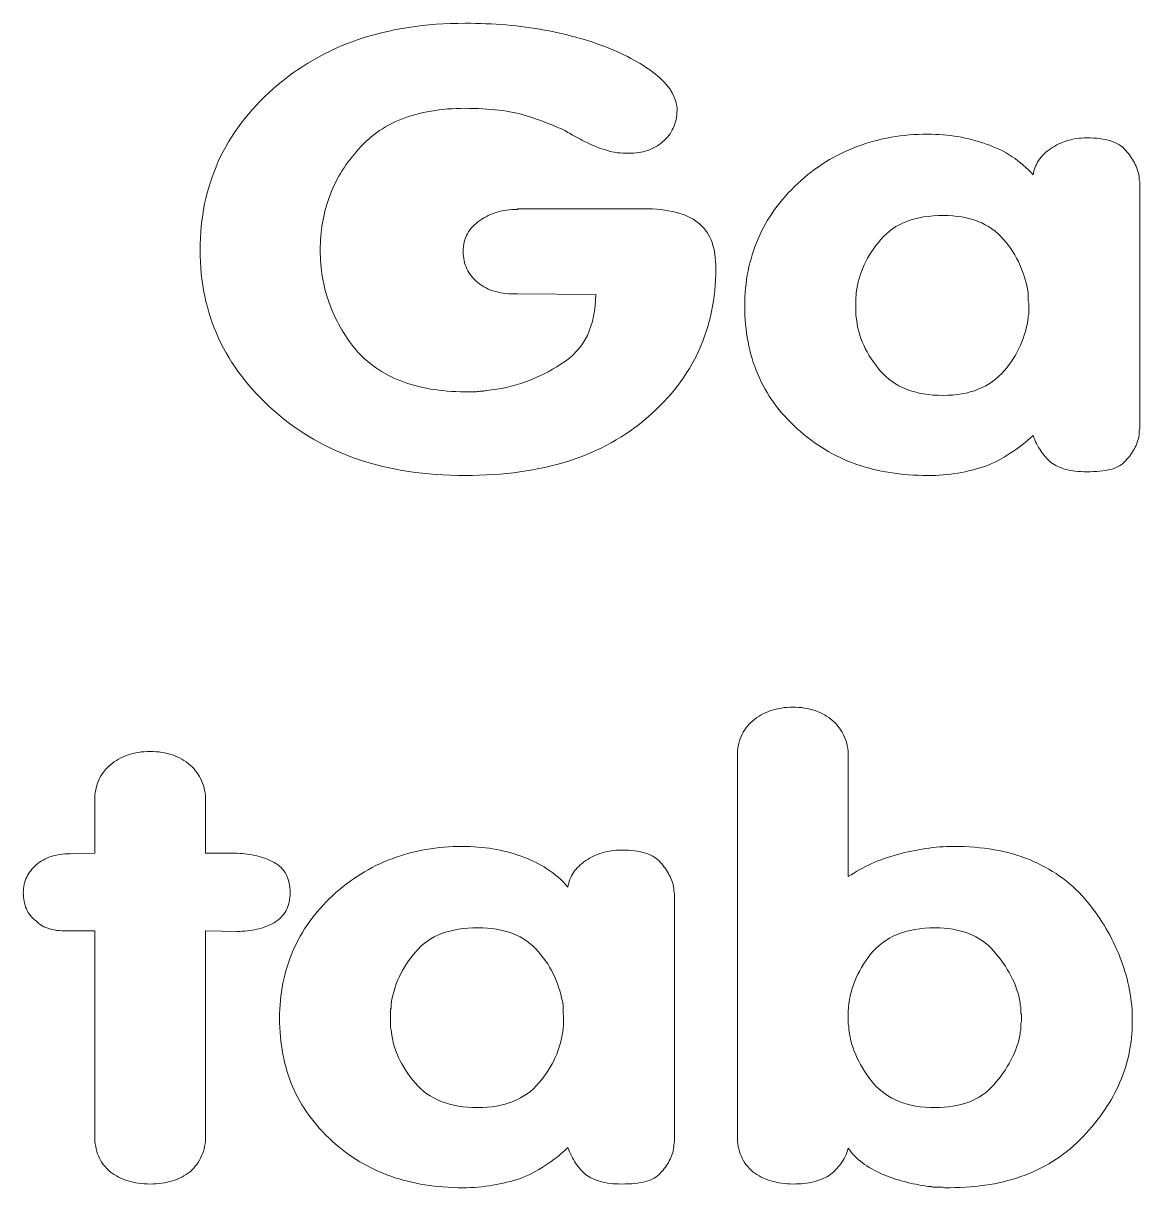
# Model space of a CAD drawing. Header units: millimetres. Extents: x -847 to 848, y -600 to 600.
# Drawn here: x -592.9 to -490.4, y -599.5 to -492.6 of the extents above; entities that cross this region are included whole.
import ezdxf

# ---------------------------------------------------------------- set-up
doc = ezdxf.new("R2010")
doc.units = ezdxf.units.MM
doc.header["$MEASUREMENT"] = 0

msp = doc.modelspace()

# ---------------------------------------------------------------- linework, layer by layer
at = {"color": 250, "lineweight": 5}
for points, knots in [([(-547.5612, -509.587), (-547.5612, -509.587), (-535.5635, -509.587), (-535.5635, -509.587), (-535.5635, -509.587), (-534.4694, -509.6247), (-533.5262, -509.7568), (-532.7339, -509.9831), (-532.7339, -509.9831), (-531.9416, -510.2095), (-531.3002, -510.5491), (-530.8097, -511.0018), (-530.8097, -511.0018), (-530.2815, -511.4546), (-529.9042, -512.0205), (-529.6778, -512.6996), (-529.6778, -512.6996), (-529.4515, -513.3787), (-529.3383, -514.171), (-529.3383, -515.0765), (-529.3383, -515.0765), (-529.3383, -517.8307), (-529.8571, -520.3396), (-530.8946, -522.6034), (-530.8946, -522.6034), (-531.9321, -524.8671), (-533.4884, -526.9044), (-535.5635, -528.7154), (-535.5635, -528.7154), (-537.6386, -530.5264), (-540.0721, -531.8752), (-542.864, -532.7618), (-542.864, -532.7618), (-545.6559, -533.6484), (-548.8251, -534.0917), (-552.3716, -534.0917), (-552.3716, -534.0917), (-555.9935, -534.0917), (-559.2571, -533.6013), (-562.1622, -532.6203), (-562.1622, -532.6203), (-565.0673, -531.6394), (-567.6517, -530.1491), (-569.9154, -528.1495), (-569.9154, -528.1495), (-572.1791, -526.1499), (-573.8769, -523.9239), (-575.0088, -521.4715), (-575.0088, -521.4715), (-576.1406, -519.0191), (-576.7065, -516.3216), (-576.7065, -513.3787), (-576.7065, -513.3787), (-576.7065, -510.4359), (-576.1501, -507.7289), (-575.0371, -505.2576), (-575.0371, -505.2576), (-573.9241, -502.7864), (-572.2357, -500.551), (-569.972, -498.5514), (-569.972, -498.5514), (-567.7083, -496.5518), (-565.1144, -495.0521), (-562.1905, -494.0522), (-562.1905, -494.0522), (-559.2665, -493.0524), (-555.9935, -492.5525), (-552.3716, -492.5525), (-552.3716, -492.5525), (-549.7683, -492.5525), (-547.3348, -492.76), (-545.0711, -493.1751), (-545.0711, -493.1751), (-542.8074, -493.5901), (-540.7135, -494.1937), (-538.7893, -494.986), (-538.7893, -494.986), (-536.9029, -495.8161), (-535.4692, -496.6744), (-534.4882, -497.561), (-534.4882, -497.561), (-533.5073, -498.4476), (-532.9791, -499.3814), (-532.9036, -500.3624), (-532.9036, -500.3624), (-532.9036, -500.4001), (-532.9036, -500.4284), (-532.9036, -500.4472), (-532.9036, -500.4472), (-532.9036, -500.4661), (-532.9036, -500.4755), (-532.9036, -500.4755), (-532.9036, -500.4755), (-532.9036, -500.4755), (-532.9036, -500.4755), (-532.9036, -500.4755), (-532.9036, -500.4755), (-532.9036, -500.4755), (-532.9036, -500.4755), (-532.9036, -500.4755), (-532.9036, -500.4755), (-532.9036, -500.5133), (-532.9036, -500.5321), (-532.9036, -500.5321), (-532.9036, -500.5321), (-532.9036, -500.5321), (-532.9036, -500.5321), (-532.9036, -500.5321), (-532.9036, -500.5321), (-532.9036, -501.1358), (-533.0168, -501.6829), (-533.2432, -502.1733), (-533.2432, -502.1733), (-533.4696, -502.6638), (-533.7903, -503.0788), (-534.2053, -503.4184), (-534.2053, -503.4184), (-534.6203, -503.7957), (-535.0919, -504.0692), (-535.6201, -504.239), (-535.6201, -504.239), (-536.1483, -504.4087), (-536.7142, -504.4936), (-537.3179, -504.4936), (-537.3179, -504.4936), (-537.6952, -504.4936), (-538.0536, -504.4748), (-538.3932, -504.437), (-538.3932, -504.437), (-538.7327, -504.3993), (-539.0534, -504.3239), (-539.3552, -504.2107), (-539.3552, -504.2107), (-539.6571, -504.1352), (-539.9495, -504.0409), (-540.2324, -503.9277), (-540.2324, -503.9277), (-540.5154, -503.8145), (-540.8078, -503.6825), (-541.1096, -503.5316), (-541.1096, -503.5316), (-541.2983, -503.4561), (-541.4775, -503.3712), (-541.6472, -503.2769), (-541.6472, -503.2769), (-541.817, -503.1826), (-541.9774, -503.0977), (-542.1283, -503.0222), (-542.1283, -503.0222), (-542.2792, -502.9468), (-542.449, -502.8524), (-542.6376, -502.7393), (-542.6376, -502.7393), (-542.8263, -502.6261), (-543.0149, -502.5129), (-543.2036, -502.3997), (-543.2036, -502.3997), (-543.694, -502.1733), (-544.2317, -501.947), (-544.8164, -501.7206), (-544.8164, -501.7206), (-545.4012, -501.4942), (-546.0521, -501.2678), (-546.7689, -501.0415), (-546.7689, -501.0415), (-547.4857, -500.8151), (-548.3158, -500.6453), (-549.259, -500.5321), (-549.259, -500.5321), (-550.2022, -500.4189), (-551.2397, -500.3624), (-552.3716, -500.3624), (-552.3716, -500.3624), (-554.5976, -500.3624), (-556.5406, -500.6925), (-558.2007, -501.3527), (-558.2007, -501.3527), (-559.8607, -502.013), (-561.2378, -503.0034), (-562.332, -504.3239), (-562.332, -504.3239), (-563.4638, -505.6066), (-564.3033, -507.012), (-564.8503, -508.54), (-564.8503, -508.54), (-565.3974, -510.068), (-565.6709, -511.6809), (-565.6709, -513.3787), (-565.6709, -513.3787), (-565.6709, -515.1142), (-565.3974, -516.7366), (-564.8503, -518.2457), (-564.8503, -518.2457), (-564.3033, -519.7549), (-563.5015, -521.1697), (-562.4451, -522.4902), (-562.4451, -522.4902), (-561.351, -523.7729), (-559.9645, -524.7445), (-558.2856, -525.4047), (-558.2856, -525.4047), (-556.6066, -526.065), (-554.6353, -526.3951), (-552.3716, -526.3951), (-552.3716, -526.3951), (-552.2207, -526.3951), (-552.0603, -526.3951), (-551.8906, -526.3951), (-551.8906, -526.3951), (-551.7208, -526.3951), (-551.5604, -526.3951), (-551.4095, -526.3951), (-551.4095, -526.3951), (-551.2963, -526.3951), (-551.1832, -526.3857), (-551.07, -526.3668), (-551.07, -526.3668), (-550.9568, -526.3479), (-550.8436, -526.3385), (-550.7304, -526.3385), (-550.7304, -526.3385), (-550.6927, -526.3385), (-550.6361, -526.3291), (-550.5606, -526.3102), (-550.5606, -526.3102), (-550.4852, -526.2913), (-550.4286, -526.2819), (-550.3909, -526.2819), (-550.3909, -526.2819), (-549.1458, -526.1687), (-547.9574, -525.9046), (-546.8255, -525.4896), (-546.8255, -525.4896), (-545.6936, -525.0746), (-544.5995, -524.5275), (-543.5431, -523.8484), (-543.5431, -523.8484), (-542.449, -523.1693), (-541.6472, -522.2921), (-541.1379, -521.2168), (-541.1379, -521.2168), (-540.6286, -520.1416), (-540.3739, -518.8871), (-540.3739, -517.4534), (-540.3739, -517.4534), (-540.3739, -517.4534), (-547.5612, -517.3968), (-547.5612, -517.3968), (-547.5612, -517.3968), (-548.278, -517.4345), (-548.9477, -517.3685), (-549.5703, -517.1987), (-549.5703, -517.1987), (-550.1928, -517.029), (-550.7304, -516.7554), (-551.1832, -516.3781), (-551.1832, -516.3781), (-551.6359, -516.0009), (-551.9755, -515.5764), (-552.2018, -515.1048), (-552.2018, -515.1048), (-552.4282, -514.6332), (-552.5414, -514.0956), (-552.5414, -513.4919), (-552.5414, -513.4919), (-552.5414, -512.8882), (-552.4093, -512.3506), (-552.1452, -511.879), (-552.1452, -511.879), (-551.8811, -511.4074), (-551.5038, -511.0018), (-551.0134, -510.6623), (-551.0134, -510.6623), (-550.5229, -510.3227), (-549.9947, -510.068), (-549.4288, -509.8983), (-549.4288, -509.8983), (-548.8628, -509.7285), (-548.2403, -509.6436), (-547.5612, -509.6436), (-547.5612, -509.6436), (-547.5612, -509.6436), (-547.5612, -509.587), (-547.5612, -509.587)], [0, 0, 0, 0, 0.01408451, 0.01408451, 0.01408451, 0.01408451, 0.02816901, 0.02816901, 0.02816901, 0.02816901, 0.04225352, 0.04225352, 0.04225352, 0.04225352, 0.05633803, 0.05633803, 0.05633803, 0.05633803, 0.07042254, 0.07042254, 0.07042254, 0.07042254, 0.08450704, 0.08450704, 0.08450704, 0.08450704, 0.09859155, 0.09859155, 0.09859155, 0.09859155, 0.11267606, 0.11267606, 0.11267606, 0.11267606, 0.12676056, 0.12676056, 0.12676056, 0.12676056, 0.14084507, 0.14084507, 0.14084507, 0.14084507, 0.15492958, 0.15492958, 0.15492958, 0.15492958, 0.16901408, 0.16901408, 0.16901408, 0.16901408, 0.18309859, 0.18309859, 0.18309859, 0.18309859, 0.1971831, 0.1971831, 0.1971831, 0.1971831, 0.21126761, 0.21126761, 0.21126761, 0.21126761, 0.22535211, 0.22535211, 0.22535211, 0.22535211, 0.23943662, 0.23943662, 0.23943662, 0.23943662, 0.25352113, 0.25352113, 0.25352113, 0.25352113, 0.26760563, 0.26760563, 0.26760563, 0.26760563, 0.28169014, 0.28169014, 0.28169014, 0.28169014, 0.29577465, 0.29577465, 0.29577465, 0.29577465, 0.30985915, 0.30985915, 0.30985915, 0.30985915, 0.32394366, 0.32394366, 0.32394366, 0.32394366, 0.33802817, 0.33802817, 0.33802817, 0.33802817, 0.35211268, 0.35211268, 0.35211268, 0.35211268, 0.36619718, 0.36619718, 0.36619718, 0.36619718, 0.38028169, 0.38028169, 0.38028169, 0.38028169, 0.3943662, 0.3943662, 0.3943662, 0.3943662, 0.4084507, 0.4084507, 0.4084507, 0.4084507, 0.42253521, 0.42253521, 0.42253521, 0.42253521, 0.43661972, 0.43661972, 0.43661972, 0.43661972, 0.45070423, 0.45070423, 0.45070423, 0.45070423, 0.46478873, 0.46478873, 0.46478873, 0.46478873, 0.47887324, 0.47887324, 0.47887324, 0.47887324, 0.49295775, 0.49295775, 0.49295775, 0.49295775, 0.50704225, 0.50704225, 0.50704225, 0.50704225, 0.52112676, 0.52112676, 0.52112676, 0.52112676, 0.53521127, 0.53521127, 0.53521127, 0.53521127, 0.54929577, 0.54929577, 0.54929577, 0.54929577, 0.56338028, 0.56338028, 0.56338028, 0.56338028, 0.57746479, 0.57746479, 0.57746479, 0.57746479, 0.5915493, 0.5915493, 0.5915493, 0.5915493, 0.6056338, 0.6056338, 0.6056338, 0.6056338, 0.61971831, 0.61971831, 0.61971831, 0.61971831, 0.63380282, 0.63380282, 0.63380282, 0.63380282, 0.64788732, 0.64788732, 0.64788732, 0.64788732, 0.66197183, 0.66197183, 0.66197183, 0.66197183, 0.67605634, 0.67605634, 0.67605634, 0.67605634, 0.69014085, 0.69014085, 0.69014085, 0.69014085, 0.70422535, 0.70422535, 0.70422535, 0.70422535, 0.71830986, 0.71830986, 0.71830986, 0.71830986, 0.73239437, 0.73239437, 0.73239437, 0.73239437, 0.74647887, 0.74647887, 0.74647887, 0.74647887, 0.76056338, 0.76056338, 0.76056338, 0.76056338, 0.77464789, 0.77464789, 0.77464789, 0.77464789, 0.78873239, 0.78873239, 0.78873239, 0.78873239, 0.8028169, 0.8028169, 0.8028169, 0.8028169, 0.81690141, 0.81690141, 0.81690141, 0.81690141, 0.83098592, 0.83098592, 0.83098592, 0.83098592, 0.84507042, 0.84507042, 0.84507042, 0.84507042, 0.85915493, 0.85915493, 0.85915493, 0.85915493, 0.87323944, 0.87323944, 0.87323944, 0.87323944, 0.88732394, 0.88732394, 0.88732394, 0.88732394, 0.90140845, 0.90140845, 0.90140845, 0.90140845, 0.91549296, 0.91549296, 0.91549296, 0.91549296, 0.92957746, 0.92957746, 0.92957746, 0.92957746, 0.94366197, 0.94366197, 0.94366197, 0.94366197, 0.95774648, 0.95774648, 0.95774648, 0.95774648, 0.97183099, 0.97183099, 0.97183099, 0.97183099, 0.98591549, 0.98591549, 0.98591549, 0.98591549, 1, 1, 1, 1]), ([(-490.4023, -508.342), (-490.4023, -508.342), (-490.4023, -528.489), (-490.4023, -528.489), (-490.4023, -528.489), (-490.4023, -528.6399), (-490.4023, -528.7909), (-490.4023, -528.9418), (-490.4023, -528.9418), (-490.4023, -529.0927), (-490.4023, -529.2436), (-490.4023, -529.3945), (-490.4023, -529.3945), (-490.4023, -529.47), (-490.4023, -529.5454), (-490.4023, -529.6209), (-490.4023, -529.6209), (-490.4023, -529.6963), (-490.4023, -529.7718), (-490.4023, -529.8473), (-490.4023, -529.8473), (-490.4401, -529.9604), (-490.4589, -530.0548), (-490.4589, -530.1302), (-490.4589, -530.1302), (-490.4589, -530.2057), (-490.4589, -530.2811), (-490.4589, -530.3566), (-490.4589, -530.3566), (-490.5344, -530.8093), (-490.6759, -531.2338), (-490.8834, -531.6299), (-490.8834, -531.6299), (-491.0909, -532.0261), (-491.3644, -532.3939), (-491.704, -532.7335), (-491.704, -532.7335), (-492.0058, -533.1108), (-492.4585, -533.3749), (-493.0622, -533.5258), (-493.0622, -533.5258), (-493.6659, -533.6767), (-494.4016, -533.7522), (-495.2693, -533.7522), (-495.2693, -533.7522), (-496.0239, -533.7522), (-496.6653, -533.6767), (-497.1935, -533.5258), (-497.1935, -533.5258), (-497.7217, -533.3749), (-498.1744, -533.1674), (-498.5517, -532.9033), (-498.5517, -532.9033), (-498.8913, -532.6014), (-499.2025, -532.243), (-499.4855, -531.828), (-499.4855, -531.828), (-499.7685, -531.413), (-500.0043, -530.9414), (-500.1929, -530.4132), (-500.1929, -530.4132), (-500.8343, -531.0168), (-501.5323, -531.5639), (-502.2868, -532.0544), (-502.2868, -532.0544), (-503.0414, -532.5448), (-503.796, -532.941), (-504.5506, -533.2428), (-504.5506, -533.2428), (-505.3806, -533.5069), (-506.2295, -533.7144), (-507.0972, -533.8654), (-507.0972, -533.8654), (-507.965, -534.0163), (-508.8893, -534.0917), (-509.8703, -534.0917), (-509.8703, -534.0917), (-512.2849, -534.0917), (-514.4826, -533.7427), (-516.4634, -533.0448), (-516.4634, -533.0448), (-518.4441, -532.3468), (-520.2457, -531.2621), (-521.868, -529.7907), (-521.868, -529.7907), (-523.4903, -528.3192), (-524.6976, -526.6498), (-525.4899, -524.7822), (-525.4899, -524.7822), (-526.2822, -522.9146), (-526.6784, -520.8301), (-526.6784, -518.5287), (-526.6784, -518.5287), (-526.6784, -516.3027), (-526.2728, -514.2465), (-525.4616, -512.36), (-525.4616, -512.36), (-524.6505, -510.4736), (-523.4337, -508.7758), (-521.8114, -507.2667), (-521.8114, -507.2667), (-520.1891, -505.7575), (-518.3687, -504.6257), (-516.3502, -503.8711), (-516.3502, -503.8711), (-514.3317, -503.1165), (-512.1717, -502.7393), (-509.8703, -502.7393), (-509.8703, -502.7393), (-508.9271, -502.7393), (-508.0027, -502.8147), (-507.0972, -502.9656), (-507.0972, -502.9656), (-506.1917, -503.1165), (-505.324, -503.3429), (-504.494, -503.6447), (-504.494, -503.6447), (-503.6262, -503.9466), (-502.8339, -504.3333), (-502.1171, -504.8049), (-502.1171, -504.8049), (-501.4002, -505.2765), (-500.7588, -505.833), (-500.1929, -506.4744), (-500.1929, -506.4744), (-500.1174, -505.9839), (-499.9477, -505.5406), (-499.6836, -505.1445), (-499.6836, -505.1445), (-499.4195, -504.7483), (-499.0422, -504.3804), (-498.5517, -504.0409), (-498.5517, -504.0409), (-498.099, -503.7391), (-497.5991, -503.5033), (-497.052, -503.3335), (-497.052, -503.3335), (-496.5049, -503.1637), (-495.9107, -503.0788), (-495.2693, -503.0788), (-495.2693, -503.0788), (-494.4016, -503.0788), (-493.6659, -503.1731), (-493.0622, -503.3618), (-493.0622, -503.3618), (-492.4585, -503.5504), (-492.0058, -503.8334), (-491.704, -504.2107), (-491.704, -504.2107), (-491.3644, -504.588), (-491.0909, -504.9747), (-490.8834, -505.3708), (-490.8834, -505.3708), (-490.6759, -505.767), (-490.5344, -506.1726), (-490.4589, -506.5876), (-490.4589, -506.5876), (-490.4589, -506.663), (-490.4589, -506.7479), (-490.4589, -506.8422), (-490.4589, -506.8422), (-490.4589, -506.9366), (-490.4401, -507.0215), (-490.4023, -507.0969), (-490.4023, -507.0969), (-490.4023, -507.1724), (-490.4023, -507.2478), (-490.4023, -507.3233), (-490.4023, -507.3233), (-490.4023, -507.3987), (-490.4023, -507.4742), (-490.4023, -507.5497), (-490.4023, -507.5497), (-490.4023, -507.7006), (-490.4023, -507.8515), (-490.4023, -508.0024), (-490.4023, -508.0024), (-490.4023, -508.1533), (-490.4023, -508.2854), (-490.4023, -508.3985), (-490.4023, -508.3985), (-490.4023, -508.3985), (-490.4023, -508.342), (-490.4023, -508.342)], [0, 0, 0, 0, 0.02173913, 0.02173913, 0.02173913, 0.02173913, 0.04347826, 0.04347826, 0.04347826, 0.04347826, 0.06521739, 0.06521739, 0.06521739, 0.06521739, 0.08695652, 0.08695652, 0.08695652, 0.08695652, 0.10869565, 0.10869565, 0.10869565, 0.10869565, 0.13043478, 0.13043478, 0.13043478, 0.13043478, 0.15217391, 0.15217391, 0.15217391, 0.15217391, 0.17391304, 0.17391304, 0.17391304, 0.17391304, 0.19565217, 0.19565217, 0.19565217, 0.19565217, 0.2173913, 0.2173913, 0.2173913, 0.2173913, 0.23913043, 0.23913043, 0.23913043, 0.23913043, 0.26086957, 0.26086957, 0.26086957, 0.26086957, 0.2826087, 0.2826087, 0.2826087, 0.2826087, 0.30434783, 0.30434783, 0.30434783, 0.30434783, 0.32608696, 0.32608696, 0.32608696, 0.32608696, 0.34782609, 0.34782609, 0.34782609, 0.34782609, 0.36956522, 0.36956522, 0.36956522, 0.36956522, 0.39130435, 0.39130435, 0.39130435, 0.39130435, 0.41304348, 0.41304348, 0.41304348, 0.41304348, 0.43478261, 0.43478261, 0.43478261, 0.43478261, 0.45652174, 0.45652174, 0.45652174, 0.45652174, 0.47826087, 0.47826087, 0.47826087, 0.47826087, 0.5, 0.5, 0.5, 0.5, 0.52173913, 0.52173913, 0.52173913, 0.52173913, 0.54347826, 0.54347826, 0.54347826, 0.54347826, 0.56521739, 0.56521739, 0.56521739, 0.56521739, 0.58695652, 0.58695652, 0.58695652, 0.58695652, 0.60869565, 0.60869565, 0.60869565, 0.60869565, 0.63043478, 0.63043478, 0.63043478, 0.63043478, 0.65217391, 0.65217391, 0.65217391, 0.65217391, 0.67391304, 0.67391304, 0.67391304, 0.67391304, 0.69565217, 0.69565217, 0.69565217, 0.69565217, 0.7173913, 0.7173913, 0.7173913, 0.7173913, 0.73913043, 0.73913043, 0.73913043, 0.73913043, 0.76086957, 0.76086957, 0.76086957, 0.76086957, 0.7826087, 0.7826087, 0.7826087, 0.7826087, 0.80434783, 0.80434783, 0.80434783, 0.80434783, 0.82608696, 0.82608696, 0.82608696, 0.82608696, 0.84782609, 0.84782609, 0.84782609, 0.84782609, 0.86956522, 0.86956522, 0.86956522, 0.86956522, 0.89130435, 0.89130435, 0.89130435, 0.89130435, 0.91304348, 0.91304348, 0.91304348, 0.91304348, 0.93478261, 0.93478261, 0.93478261, 0.93478261, 0.95652174, 0.95652174, 0.95652174, 0.95652174, 0.97826087, 0.97826087, 0.97826087, 0.97826087, 1, 1, 1, 1]), ([(-516.4917, -518.4721), (-516.4917, -518.5853), (-516.4917, -518.689), (-516.4917, -518.7833), (-516.4917, -518.7833), (-516.4917, -518.8777), (-516.4917, -518.9626), (-516.4917, -519.038), (-516.4917, -519.038), (-516.4917, -519.1135), (-516.4917, -519.1984), (-516.4917, -519.2927), (-516.4917, -519.2927), (-516.4917, -519.387), (-516.4728, -519.4719), (-516.4351, -519.5473), (-516.4351, -519.5473), (-516.3596, -520.4528), (-516.1332, -521.3112), (-515.7559, -522.1223), (-515.7559, -522.1223), (-515.3787, -522.9335), (-514.8693, -523.7164), (-514.2279, -524.4709), (-514.2279, -524.4709), (-513.5866, -525.2255), (-512.7848, -525.7914), (-511.8227, -526.1687), (-511.8227, -526.1687), (-510.8607, -526.546), (-509.7382, -526.7346), (-508.4555, -526.7346), (-508.4555, -526.7346), (-507.2481, -526.7346), (-506.1729, -526.546), (-505.2297, -526.1687), (-505.2297, -526.1687), (-504.2865, -525.7914), (-503.4942, -525.2255), (-502.8528, -524.4709), (-502.8528, -524.4709), (-502.2114, -523.7164), (-501.7115, -522.9335), (-501.3531, -522.1223), (-501.3531, -522.1223), (-500.9946, -521.3112), (-500.7588, -520.4528), (-500.6456, -519.5473), (-500.6456, -519.5473), (-500.6456, -519.5096), (-500.6456, -519.4719), (-500.6456, -519.4342), (-500.6456, -519.4342), (-500.6456, -519.3964), (-500.6268, -519.3398), (-500.5891, -519.2644), (-500.5891, -519.2644), (-500.5891, -519.2267), (-500.5891, -519.1889), (-500.5891, -519.1512), (-500.5891, -519.1512), (-500.5891, -519.1135), (-500.5891, -519.0757), (-500.5891, -519.038), (-500.5891, -519.038), (-500.5891, -518.9626), (-500.5891, -518.8777), (-500.5891, -518.7833), (-500.5891, -518.7833), (-500.5891, -518.689), (-500.5891, -518.6041), (-500.5891, -518.5287), (-500.5891, -518.5287), (-500.5891, -518.4909), (-500.5891, -518.4532), (-500.5891, -518.4155), (-500.5891, -518.4155), (-500.5891, -518.3778), (-500.5891, -518.3212), (-500.5891, -518.2457), (-500.5891, -518.2457), (-500.6268, -518.208), (-500.6456, -518.1608), (-500.6456, -518.1042), (-500.6456, -518.1042), (-500.6456, -518.0476), (-500.6456, -518.0005), (-500.6456, -517.9627), (-500.6456, -517.9627), (-500.6456, -517.8496), (-500.6456, -517.7364), (-500.6456, -517.6232), (-500.6456, -517.6232), (-500.6456, -517.51), (-500.6456, -517.3968), (-500.6456, -517.2836), (-500.6456, -517.2836), (-500.7966, -516.4159), (-501.0512, -515.567), (-501.4096, -514.7369), (-501.4096, -514.7369), (-501.7681, -513.9069), (-502.268, -513.1335), (-502.9094, -512.4166), (-502.9094, -512.4166), (-503.5507, -511.6621), (-504.3336, -511.1056), (-505.258, -510.7472), (-505.258, -510.7472), (-506.1823, -510.3887), (-507.2481, -510.2095), (-508.4555, -510.2095), (-508.4555, -510.2095), (-509.7382, -510.2095), (-510.8512, -510.3887), (-511.7944, -510.7472), (-511.7944, -510.7472), (-512.7377, -511.1056), (-513.53, -511.6621), (-514.1713, -512.4166), (-514.1713, -512.4166), (-514.8127, -513.1335), (-515.3221, -513.9069), (-515.6994, -514.7369), (-515.6994, -514.7369), (-516.0766, -515.567), (-516.3219, -516.4159), (-516.4351, -517.2836), (-516.4351, -517.2836), (-516.4351, -517.3214), (-516.4351, -517.3685), (-516.4351, -517.4251), (-516.4351, -517.4251), (-516.4351, -517.4817), (-516.4351, -517.5477), (-516.4351, -517.6232), (-516.4351, -517.6232), (-516.4728, -517.6609), (-516.4917, -517.7081), (-516.4917, -517.7647), (-516.4917, -517.7647), (-516.4917, -517.8213), (-516.4917, -517.8873), (-516.4917, -517.9627), (-516.4917, -517.9627), (-516.4917, -518.0759), (-516.4917, -518.1797), (-516.4917, -518.274), (-516.4917, -518.274), (-516.4917, -518.3683), (-516.4917, -518.4532), (-516.4917, -518.5287), (-516.4917, -518.5287), (-516.4917, -518.5287), (-516.4917, -518.4721), (-516.4917, -518.4721)], [0, 0, 0, 0, 0.02564103, 0.02564103, 0.02564103, 0.02564103, 0.05128205, 0.05128205, 0.05128205, 0.05128205, 0.07692308, 0.07692308, 0.07692308, 0.07692308, 0.1025641, 0.1025641, 0.1025641, 0.1025641, 0.12820513, 0.12820513, 0.12820513, 0.12820513, 0.15384615, 0.15384615, 0.15384615, 0.15384615, 0.17948718, 0.17948718, 0.17948718, 0.17948718, 0.20512821, 0.20512821, 0.20512821, 0.20512821, 0.23076923, 0.23076923, 0.23076923, 0.23076923, 0.25641026, 0.25641026, 0.25641026, 0.25641026, 0.28205128, 0.28205128, 0.28205128, 0.28205128, 0.30769231, 0.30769231, 0.30769231, 0.30769231, 0.33333333, 0.33333333, 0.33333333, 0.33333333, 0.35897436, 0.35897436, 0.35897436, 0.35897436, 0.38461538, 0.38461538, 0.38461538, 0.38461538, 0.41025641, 0.41025641, 0.41025641, 0.41025641, 0.43589744, 0.43589744, 0.43589744, 0.43589744, 0.46153846, 0.46153846, 0.46153846, 0.46153846, 0.48717949, 0.48717949, 0.48717949, 0.48717949, 0.51282051, 0.51282051, 0.51282051, 0.51282051, 0.53846154, 0.53846154, 0.53846154, 0.53846154, 0.56410256, 0.56410256, 0.56410256, 0.56410256, 0.58974359, 0.58974359, 0.58974359, 0.58974359, 0.61538462, 0.61538462, 0.61538462, 0.61538462, 0.64102564, 0.64102564, 0.64102564, 0.64102564, 0.66666667, 0.66666667, 0.66666667, 0.66666667, 0.69230769, 0.69230769, 0.69230769, 0.69230769, 0.71794872, 0.71794872, 0.71794872, 0.71794872, 0.74358974, 0.74358974, 0.74358974, 0.74358974, 0.76923077, 0.76923077, 0.76923077, 0.76923077, 0.79487179, 0.79487179, 0.79487179, 0.79487179, 0.82051282, 0.82051282, 0.82051282, 0.82051282, 0.84615385, 0.84615385, 0.84615385, 0.84615385, 0.87179487, 0.87179487, 0.87179487, 0.87179487, 0.8974359, 0.8974359, 0.8974359, 0.8974359, 0.92307692, 0.92307692, 0.92307692, 0.92307692, 0.94871795, 0.94871795, 0.94871795, 0.94871795, 0.97435897, 0.97435897, 0.97435897, 0.97435897, 1, 1, 1, 1]), ([(-527.3577, -594.7027), (-527.3577, -594.7027), (-527.3577, -559.8415), (-527.3577, -559.8415), (-527.3577, -559.8415), (-527.3577, -559.2001), (-527.2445, -558.6059), (-527.0181, -558.0588), (-527.0181, -558.0588), (-526.7917, -557.5118), (-526.4333, -557.0307), (-525.9428, -556.6157), (-525.9428, -556.6157), (-525.4524, -556.2007), (-524.8959, -555.8894), (-524.2733, -555.6819), (-524.2733, -555.6819), (-523.6508, -555.4744), (-522.9811, -555.3707), (-522.2643, -555.3707), (-522.2643, -555.3707), (-521.5097, -555.3707), (-520.8306, -555.4744), (-520.227, -555.6819), (-520.227, -555.6819), (-519.6233, -555.8894), (-519.0762, -556.2007), (-518.5858, -556.6157), (-518.5858, -556.6157), (-518.133, -557.0307), (-517.784, -557.5118), (-517.5388, -558.0588), (-517.5388, -558.0588), (-517.2936, -558.6059), (-517.1709, -559.219), (-517.1709, -559.8981), (-517.1709, -559.8981), (-517.1709, -559.8981), (-517.1709, -570.9337), (-517.1709, -570.9337), (-517.1709, -570.9337), (-516.4918, -570.481), (-515.775, -570.0848), (-515.0204, -569.7453), (-515.0204, -569.7453), (-514.2658, -569.4057), (-513.4735, -569.1227), (-512.6435, -568.8964), (-512.6435, -568.8964), (-511.7758, -568.67), (-510.9174, -568.4908), (-510.0685, -568.3587), (-510.0685, -568.3587), (-509.2196, -568.2267), (-508.3613, -568.1607), (-507.4936, -568.1607), (-507.4936, -568.1607), (-504.8526, -568.1607), (-502.5322, -568.5662), (-500.5326, -569.3774), (-500.5326, -569.3774), (-498.533, -570.1886), (-496.8352, -571.3865), (-495.4393, -572.9711), (-495.4393, -572.9711), (-494.1188, -574.5557), (-493.0907, -576.2251), (-492.355, -577.9795), (-492.355, -577.9795), (-491.6192, -579.7339), (-491.1948, -581.5732), (-491.0816, -583.4973), (-491.0816, -583.4973), (-491.0816, -583.5351), (-491.0816, -583.5728), (-491.0816, -583.6105), (-491.0816, -583.6105), (-491.0816, -583.6482), (-491.0816, -583.6671), (-491.0816, -583.6671), (-491.0816, -583.6671), (-491.0816, -583.7048), (-491.0816, -583.7426), (-491.0816, -583.7803), (-491.0816, -583.7803), (-491.0816, -583.818), (-491.0816, -583.8558), (-491.0816, -583.8935), (-491.0816, -583.8935), (-491.0816, -583.9312), (-491.0816, -583.9689), (-491.0816, -584.0067), (-491.0816, -584.0067), (-491.0816, -584.0444), (-491.0816, -584.0633), (-491.0816, -584.0633), (-491.0816, -584.0633), (-491.0816, -584.101), (-491.0816, -584.1387), (-491.0816, -584.1764), (-491.0816, -584.1764), (-491.0816, -584.2142), (-491.0816, -584.2519), (-491.0816, -584.2896), (-491.0816, -584.2896), (-491.0816, -586.2138), (-491.4589, -588.0531), (-492.2135, -589.8074), (-492.2135, -589.8074), (-492.968, -591.5618), (-494.0999, -593.2313), (-495.609, -594.8159), (-495.609, -594.8159), (-497.1182, -596.4005), (-498.8914, -597.5795), (-500.9288, -598.353), (-500.9288, -598.353), (-502.9661, -599.1264), (-505.2676, -599.5131), (-507.8331, -599.5131), (-507.8331, -599.5131), (-507.9086, -599.5131), (-507.9935, -599.5131), (-508.0878, -599.5131), (-508.0878, -599.5131), (-508.1821, -599.5131), (-508.267, -599.5131), (-508.3424, -599.5131), (-508.3424, -599.5131), (-508.4556, -599.4754), (-508.5594, -599.4565), (-508.6537, -599.4565), (-508.6537, -599.4565), (-508.748, -599.4565), (-508.8329, -599.4565), (-508.9084, -599.4565), (-508.9084, -599.4565), (-508.9838, -599.4565), (-509.0687, -599.4565), (-509.163, -599.4565), (-509.163, -599.4565), (-509.2574, -599.4565), (-509.3423, -599.4565), (-509.4177, -599.4565), (-509.4177, -599.4565), (-509.4932, -599.4188), (-509.5686, -599.3999), (-509.6441, -599.3999), (-509.6441, -599.3999), (-509.7195, -599.3999), (-509.795, -599.3999), (-509.8705, -599.3999), (-509.8705, -599.3999), (-510.625, -599.2868), (-511.3513, -599.1358), (-512.0493, -598.9472), (-512.0493, -598.9472), (-512.7473, -598.7585), (-513.4169, -598.5322), (-514.0583, -598.2681), (-514.0583, -598.2681), (-514.7374, -597.9662), (-515.3411, -597.6173), (-515.8693, -597.2211), (-515.8693, -597.2211), (-516.3975, -596.825), (-516.8314, -596.3816), (-517.1709, -595.8912), (-517.1709, -595.8912), (-517.3219, -596.4194), (-517.5482, -596.891), (-517.8501, -597.306), (-517.8501, -597.306), (-518.1519, -597.721), (-518.5103, -598.0794), (-518.9253, -598.3813), (-518.9253, -598.3813), (-519.3403, -598.6454), (-519.8214, -598.8434), (-520.3684, -598.9755), (-520.3684, -598.9755), (-520.9155, -599.1075), (-521.5475, -599.1736), (-522.2643, -599.1736), (-522.2643, -599.1736), (-522.9811, -599.1736), (-523.6508, -599.0792), (-524.2733, -598.8906), (-524.2733, -598.8906), (-524.8959, -598.702), (-525.4524, -598.419), (-525.9428, -598.0417), (-525.9428, -598.0417), (-526.4333, -597.6267), (-526.7917, -597.1457), (-527.0181, -596.5986), (-527.0181, -596.5986), (-527.2445, -596.0515), (-527.3577, -595.4384), (-527.3577, -594.7593), (-527.3577, -594.7593), (-527.3577, -594.7593), (-527.3577, -594.7027), (-527.3577, -594.7027)], [0, 0, 0, 0, 0.01960784, 0.01960784, 0.01960784, 0.01960784, 0.03921569, 0.03921569, 0.03921569, 0.03921569, 0.05882353, 0.05882353, 0.05882353, 0.05882353, 0.07843137, 0.07843137, 0.07843137, 0.07843137, 0.09803922, 0.09803922, 0.09803922, 0.09803922, 0.11764706, 0.11764706, 0.11764706, 0.11764706, 0.1372549, 0.1372549, 0.1372549, 0.1372549, 0.15686275, 0.15686275, 0.15686275, 0.15686275, 0.17647059, 0.17647059, 0.17647059, 0.17647059, 0.19607843, 0.19607843, 0.19607843, 0.19607843, 0.21568627, 0.21568627, 0.21568627, 0.21568627, 0.23529412, 0.23529412, 0.23529412, 0.23529412, 0.25490196, 0.25490196, 0.25490196, 0.25490196, 0.2745098, 0.2745098, 0.2745098, 0.2745098, 0.29411765, 0.29411765, 0.29411765, 0.29411765, 0.31372549, 0.31372549, 0.31372549, 0.31372549, 0.33333333, 0.33333333, 0.33333333, 0.33333333, 0.35294118, 0.35294118, 0.35294118, 0.35294118, 0.37254902, 0.37254902, 0.37254902, 0.37254902, 0.39215686, 0.39215686, 0.39215686, 0.39215686, 0.41176471, 0.41176471, 0.41176471, 0.41176471, 0.43137255, 0.43137255, 0.43137255, 0.43137255, 0.45098039, 0.45098039, 0.45098039, 0.45098039, 0.47058824, 0.47058824, 0.47058824, 0.47058824, 0.49019608, 0.49019608, 0.49019608, 0.49019608, 0.50980392, 0.50980392, 0.50980392, 0.50980392, 0.52941176, 0.52941176, 0.52941176, 0.52941176, 0.54901961, 0.54901961, 0.54901961, 0.54901961, 0.56862745, 0.56862745, 0.56862745, 0.56862745, 0.58823529, 0.58823529, 0.58823529, 0.58823529, 0.60784314, 0.60784314, 0.60784314, 0.60784314, 0.62745098, 0.62745098, 0.62745098, 0.62745098, 0.64705882, 0.64705882, 0.64705882, 0.64705882, 0.66666667, 0.66666667, 0.66666667, 0.66666667, 0.68627451, 0.68627451, 0.68627451, 0.68627451, 0.70588235, 0.70588235, 0.70588235, 0.70588235, 0.7254902, 0.7254902, 0.7254902, 0.7254902, 0.74509804, 0.74509804, 0.74509804, 0.74509804, 0.76470588, 0.76470588, 0.76470588, 0.76470588, 0.78431373, 0.78431373, 0.78431373, 0.78431373, 0.80392157, 0.80392157, 0.80392157, 0.80392157, 0.82352941, 0.82352941, 0.82352941, 0.82352941, 0.84313725, 0.84313725, 0.84313725, 0.84313725, 0.8627451, 0.8627451, 0.8627451, 0.8627451, 0.88235294, 0.88235294, 0.88235294, 0.88235294, 0.90196078, 0.90196078, 0.90196078, 0.90196078, 0.92156863, 0.92156863, 0.92156863, 0.92156863, 0.94117647, 0.94117647, 0.94117647, 0.94117647, 0.96078431, 0.96078431, 0.96078431, 0.96078431, 0.98039216, 0.98039216, 0.98039216, 0.98039216, 1, 1, 1, 1]), ([(-586.3841, -594.7027), (-586.3841, -594.7027), (-586.3841, -575.9139), (-586.3841, -575.9139), (-586.3841, -575.9139), (-586.3841, -575.9139), (-588.6478, -575.9139), (-588.6478, -575.9139), (-588.6478, -575.9139), (-589.3646, -575.9516), (-589.9872, -575.895), (-590.5154, -575.7441), (-590.5154, -575.7441), (-591.0436, -575.5932), (-591.4586, -575.348), (-591.7604, -575.0084), (-591.7604, -575.0084), (-592.1754, -574.7066), (-592.4772, -574.3387), (-592.6659, -573.9048), (-592.6659, -573.9048), (-592.8545, -573.471), (-592.9489, -572.9711), (-592.9489, -572.4051), (-592.9489, -572.4051), (-592.9489, -571.8769), (-592.8451, -571.4053), (-592.6376, -570.9903), (-592.6376, -570.9903), (-592.4301, -570.5753), (-592.1377, -570.198), (-591.7604, -569.8584), (-591.7604, -569.8584), (-591.3831, -569.5189), (-590.9304, -569.2642), (-590.4022, -569.0944), (-590.4022, -569.0944), (-589.874, -568.9247), (-589.2892, -568.8398), (-588.6478, -568.8398), (-588.6478, -568.8398), (-588.6478, -568.8398), (-586.3841, -568.7832), (-586.3841, -568.7832), (-586.3841, -568.7832), (-586.3841, -568.7832), (-586.3841, -563.9162), (-586.3841, -563.9162), (-586.3841, -563.9162), (-586.3841, -563.2748), (-586.2709, -562.6806), (-586.0445, -562.1335), (-586.0445, -562.1335), (-585.8181, -561.5864), (-585.4597, -561.1054), (-584.9693, -560.6904), (-584.9693, -560.6904), (-584.4788, -560.2754), (-583.9317, -559.9641), (-583.3281, -559.7566), (-583.3281, -559.7566), (-582.7244, -559.5491), (-582.0453, -559.4453), (-581.2907, -559.4453), (-581.2907, -559.4453), (-580.5361, -559.4453), (-579.857, -559.5491), (-579.2534, -559.7566), (-579.2534, -559.7566), (-578.6497, -559.9641), (-578.1026, -560.2754), (-577.6122, -560.6904), (-577.6122, -560.6904), (-577.1594, -561.1054), (-576.8104, -561.5864), (-576.5652, -562.1335), (-576.5652, -562.1335), (-576.32, -562.6806), (-576.1974, -563.2937), (-576.1974, -563.9728), (-576.1974, -563.9728), (-576.1974, -563.9728), (-576.1974, -568.7832), (-576.1974, -568.7832), (-576.1974, -568.7832), (-576.1974, -568.7832), (-573.3111, -568.7832), (-573.3111, -568.7832), (-573.3111, -568.7832), (-572.6697, -568.8209), (-572.0661, -568.9058), (-571.5001, -569.0378), (-571.5001, -569.0378), (-570.9342, -569.1699), (-570.406, -569.368), (-569.9155, -569.6321), (-569.9155, -569.6321), (-569.4251, -569.8962), (-569.0572, -570.264), (-568.812, -570.7356), (-568.812, -570.7356), (-568.5667, -571.2072), (-568.4441, -571.7637), (-568.4441, -572.4051), (-568.4441, -572.4051), (-568.4441, -573.0465), (-568.5667, -573.5936), (-568.812, -574.0463), (-568.812, -574.0463), (-569.0572, -574.4991), (-569.4251, -574.8763), (-569.9155, -575.1782), (-569.9155, -575.1782), (-570.406, -575.4423), (-570.9342, -575.6403), (-571.5001, -575.7724), (-571.5001, -575.7724), (-572.0661, -575.9045), (-572.6697, -575.9705), (-573.3111, -575.9705), (-573.3111, -575.9705), (-573.3111, -575.9705), (-576.1974, -575.9139), (-576.1974, -575.9139), (-576.1974, -575.9139), (-576.1974, -575.9139), (-576.1974, -594.7027), (-576.1974, -594.7027), (-576.1974, -594.7027), (-576.1974, -595.4196), (-576.32, -596.0515), (-576.5652, -596.5986), (-576.5652, -596.5986), (-576.8104, -597.1457), (-577.1594, -597.6267), (-577.6122, -598.0417), (-577.6122, -598.0417), (-578.1026, -598.419), (-578.6497, -598.702), (-579.2534, -598.8906), (-579.2534, -598.8906), (-579.857, -599.0792), (-580.5361, -599.1736), (-581.2907, -599.1736), (-581.2907, -599.1736), (-582.0453, -599.1736), (-582.7244, -599.0792), (-583.3281, -598.8906), (-583.3281, -598.8906), (-583.9317, -598.702), (-584.4788, -598.419), (-584.9693, -598.0417), (-584.9693, -598.0417), (-585.4597, -597.6267), (-585.8181, -597.1457), (-586.0445, -596.5986), (-586.0445, -596.5986), (-586.2709, -596.0515), (-586.3841, -595.4384), (-586.3841, -594.7593), (-586.3841, -594.7593), (-586.3841, -594.7593), (-586.3841, -594.7027), (-586.3841, -594.7027)], [0, 0, 0, 0, 0.02439024, 0.02439024, 0.02439024, 0.02439024, 0.04878049, 0.04878049, 0.04878049, 0.04878049, 0.07317073, 0.07317073, 0.07317073, 0.07317073, 0.09756098, 0.09756098, 0.09756098, 0.09756098, 0.12195122, 0.12195122, 0.12195122, 0.12195122, 0.14634146, 0.14634146, 0.14634146, 0.14634146, 0.17073171, 0.17073171, 0.17073171, 0.17073171, 0.19512195, 0.19512195, 0.19512195, 0.19512195, 0.2195122, 0.2195122, 0.2195122, 0.2195122, 0.24390244, 0.24390244, 0.24390244, 0.24390244, 0.26829268, 0.26829268, 0.26829268, 0.26829268, 0.29268293, 0.29268293, 0.29268293, 0.29268293, 0.31707317, 0.31707317, 0.31707317, 0.31707317, 0.34146341, 0.34146341, 0.34146341, 0.34146341, 0.36585366, 0.36585366, 0.36585366, 0.36585366, 0.3902439, 0.3902439, 0.3902439, 0.3902439, 0.41463415, 0.41463415, 0.41463415, 0.41463415, 0.43902439, 0.43902439, 0.43902439, 0.43902439, 0.46341463, 0.46341463, 0.46341463, 0.46341463, 0.48780488, 0.48780488, 0.48780488, 0.48780488, 0.51219512, 0.51219512, 0.51219512, 0.51219512, 0.53658537, 0.53658537, 0.53658537, 0.53658537, 0.56097561, 0.56097561, 0.56097561, 0.56097561, 0.58536585, 0.58536585, 0.58536585, 0.58536585, 0.6097561, 0.6097561, 0.6097561, 0.6097561, 0.63414634, 0.63414634, 0.63414634, 0.63414634, 0.65853659, 0.65853659, 0.65853659, 0.65853659, 0.68292683, 0.68292683, 0.68292683, 0.68292683, 0.70731707, 0.70731707, 0.70731707, 0.70731707, 0.73170732, 0.73170732, 0.73170732, 0.73170732, 0.75609756, 0.75609756, 0.75609756, 0.75609756, 0.7804878, 0.7804878, 0.7804878, 0.7804878, 0.80487805, 0.80487805, 0.80487805, 0.80487805, 0.82926829, 0.82926829, 0.82926829, 0.82926829, 0.85365854, 0.85365854, 0.85365854, 0.85365854, 0.87804878, 0.87804878, 0.87804878, 0.87804878, 0.90243902, 0.90243902, 0.90243902, 0.90243902, 0.92682927, 0.92682927, 0.92682927, 0.92682927, 0.95121951, 0.95121951, 0.95121951, 0.95121951, 0.97560976, 0.97560976, 0.97560976, 0.97560976, 1, 1, 1, 1]), ([(-533.1301, -573.7634), (-533.1301, -573.7634), (-533.1301, -593.9104), (-533.1301, -593.9104), (-533.1301, -593.9104), (-533.1301, -594.0613), (-533.1301, -594.2123), (-533.1301, -594.3632), (-533.1301, -594.3632), (-533.1301, -594.5141), (-533.1301, -594.665), (-533.1301, -594.8159), (-533.1301, -594.8159), (-533.1301, -594.8914), (-533.1301, -594.9668), (-533.1301, -595.0423), (-533.1301, -595.0423), (-533.1301, -595.1177), (-533.1301, -595.1932), (-533.1301, -595.2687), (-533.1301, -595.2687), (-533.1679, -595.3818), (-533.1867, -595.4762), (-533.1867, -595.5516), (-533.1867, -595.5516), (-533.1867, -595.6271), (-533.1867, -595.7025), (-533.1867, -595.778), (-533.1867, -595.778), (-533.2622, -596.2307), (-533.4037, -596.6552), (-533.6112, -597.0513), (-533.6112, -597.0513), (-533.8187, -597.4475), (-534.0922, -597.8153), (-534.4318, -598.1549), (-534.4318, -598.1549), (-534.7336, -598.5322), (-535.1863, -598.7963), (-535.79, -598.9472), (-535.79, -598.9472), (-536.3937, -599.0981), (-537.1294, -599.1736), (-537.9971, -599.1736), (-537.9971, -599.1736), (-538.7517, -599.1736), (-539.3931, -599.0981), (-539.9213, -598.9472), (-539.9213, -598.9472), (-540.4495, -598.7963), (-540.9022, -598.5888), (-541.2795, -598.3247), (-541.2795, -598.3247), (-541.6191, -598.0228), (-541.9303, -597.6644), (-542.2133, -597.2494), (-542.2133, -597.2494), (-542.4963, -596.8344), (-542.7321, -596.3628), (-542.9207, -595.8346), (-542.9207, -595.8346), (-543.5621, -596.4382), (-544.2601, -596.9853), (-545.0146, -597.4758), (-545.0146, -597.4758), (-545.7692, -597.9662), (-546.5238, -598.3624), (-547.2784, -598.6642), (-547.2784, -598.6642), (-548.1084, -598.9283), (-548.9573, -599.1358), (-549.825, -599.2868), (-549.825, -599.2868), (-550.6928, -599.4377), (-551.6171, -599.5131), (-552.5981, -599.5131), (-552.5981, -599.5131), (-555.0127, -599.5131), (-557.2104, -599.1641), (-559.1912, -598.4662), (-559.1912, -598.4662), (-561.1719, -597.7682), (-562.9735, -596.6835), (-564.5958, -595.2121), (-564.5958, -595.2121), (-566.2181, -593.7406), (-567.4254, -592.0712), (-568.2177, -590.2036), (-568.2177, -590.2036), (-569.01, -588.336), (-569.4062, -586.2515), (-569.4062, -583.9501), (-569.4062, -583.9501), (-569.4062, -581.7241), (-569.0006, -579.6679), (-568.1894, -577.7814), (-568.1894, -577.7814), (-567.3783, -575.895), (-566.1615, -574.1972), (-564.5392, -572.6881), (-564.5392, -572.6881), (-562.9169, -571.1789), (-561.0965, -570.0471), (-559.078, -569.2925), (-559.078, -569.2925), (-557.0595, -568.5379), (-554.8995, -568.1607), (-552.5981, -568.1607), (-552.5981, -568.1607), (-551.6549, -568.1607), (-550.7305, -568.2361), (-549.825, -568.387), (-549.825, -568.387), (-548.9195, -568.5379), (-548.0518, -568.7643), (-547.2218, -569.0661), (-547.2218, -569.0661), (-546.354, -569.368), (-545.5617, -569.7547), (-544.8449, -570.2263), (-544.8449, -570.2263), (-544.128, -570.6979), (-543.4866, -571.2544), (-542.9207, -571.8958), (-542.9207, -571.8958), (-542.8452, -571.4053), (-542.6755, -570.962), (-542.4114, -570.5659), (-542.4114, -570.5659), (-542.1473, -570.1697), (-541.77, -569.8018), (-541.2795, -569.4623), (-541.2795, -569.4623), (-540.8268, -569.1605), (-540.3269, -568.9247), (-539.7798, -568.7549), (-539.7798, -568.7549), (-539.2327, -568.5851), (-538.6385, -568.5002), (-537.9971, -568.5002), (-537.9971, -568.5002), (-537.1294, -568.5002), (-536.3937, -568.5945), (-535.79, -568.7832), (-535.79, -568.7832), (-535.1863, -568.9718), (-534.7336, -569.2548), (-534.4318, -569.6321), (-534.4318, -569.6321), (-534.0922, -570.0094), (-533.8187, -570.3961), (-533.6112, -570.7922), (-533.6112, -570.7922), (-533.4037, -571.1884), (-533.2622, -571.594), (-533.1867, -572.009), (-533.1867, -572.009), (-533.1867, -572.0844), (-533.1867, -572.1693), (-533.1867, -572.2636), (-533.1867, -572.2636), (-533.1867, -572.358), (-533.1679, -572.4429), (-533.1301, -572.5183), (-533.1301, -572.5183), (-533.1301, -572.5938), (-533.1301, -572.6692), (-533.1301, -572.7447), (-533.1301, -572.7447), (-533.1301, -572.8201), (-533.1301, -572.8956), (-533.1301, -572.9711), (-533.1301, -572.9711), (-533.1301, -573.122), (-533.1301, -573.2729), (-533.1301, -573.4238), (-533.1301, -573.4238), (-533.1301, -573.5747), (-533.1301, -573.7068), (-533.1301, -573.8199), (-533.1301, -573.8199), (-533.1301, -573.8199), (-533.1301, -573.7634), (-533.1301, -573.7634)], [0, 0, 0, 0, 0.02173913, 0.02173913, 0.02173913, 0.02173913, 0.04347826, 0.04347826, 0.04347826, 0.04347826, 0.06521739, 0.06521739, 0.06521739, 0.06521739, 0.08695652, 0.08695652, 0.08695652, 0.08695652, 0.10869565, 0.10869565, 0.10869565, 0.10869565, 0.13043478, 0.13043478, 0.13043478, 0.13043478, 0.15217391, 0.15217391, 0.15217391, 0.15217391, 0.17391304, 0.17391304, 0.17391304, 0.17391304, 0.19565217, 0.19565217, 0.19565217, 0.19565217, 0.2173913, 0.2173913, 0.2173913, 0.2173913, 0.23913043, 0.23913043, 0.23913043, 0.23913043, 0.26086957, 0.26086957, 0.26086957, 0.26086957, 0.2826087, 0.2826087, 0.2826087, 0.2826087, 0.30434783, 0.30434783, 0.30434783, 0.30434783, 0.32608696, 0.32608696, 0.32608696, 0.32608696, 0.34782609, 0.34782609, 0.34782609, 0.34782609, 0.36956522, 0.36956522, 0.36956522, 0.36956522, 0.39130435, 0.39130435, 0.39130435, 0.39130435, 0.41304348, 0.41304348, 0.41304348, 0.41304348, 0.43478261, 0.43478261, 0.43478261, 0.43478261, 0.45652174, 0.45652174, 0.45652174, 0.45652174, 0.47826087, 0.47826087, 0.47826087, 0.47826087, 0.5, 0.5, 0.5, 0.5, 0.52173913, 0.52173913, 0.52173913, 0.52173913, 0.54347826, 0.54347826, 0.54347826, 0.54347826, 0.56521739, 0.56521739, 0.56521739, 0.56521739, 0.58695652, 0.58695652, 0.58695652, 0.58695652, 0.60869565, 0.60869565, 0.60869565, 0.60869565, 0.63043478, 0.63043478, 0.63043478, 0.63043478, 0.65217391, 0.65217391, 0.65217391, 0.65217391, 0.67391304, 0.67391304, 0.67391304, 0.67391304, 0.69565217, 0.69565217, 0.69565217, 0.69565217, 0.7173913, 0.7173913, 0.7173913, 0.7173913, 0.73913043, 0.73913043, 0.73913043, 0.73913043, 0.76086957, 0.76086957, 0.76086957, 0.76086957, 0.7826087, 0.7826087, 0.7826087, 0.7826087, 0.80434783, 0.80434783, 0.80434783, 0.80434783, 0.82608696, 0.82608696, 0.82608696, 0.82608696, 0.84782609, 0.84782609, 0.84782609, 0.84782609, 0.86956522, 0.86956522, 0.86956522, 0.86956522, 0.89130435, 0.89130435, 0.89130435, 0.89130435, 0.91304348, 0.91304348, 0.91304348, 0.91304348, 0.93478261, 0.93478261, 0.93478261, 0.93478261, 0.95652174, 0.95652174, 0.95652174, 0.95652174, 0.97826087, 0.97826087, 0.97826087, 0.97826087, 1, 1, 1, 1]), ([(-559.2195, -583.8935), (-559.2195, -584.0067), (-559.2195, -584.1104), (-559.2195, -584.2047), (-559.2195, -584.2047), (-559.2195, -584.2991), (-559.2195, -584.384), (-559.2195, -584.4594), (-559.2195, -584.4594), (-559.2195, -584.5349), (-559.2195, -584.6198), (-559.2195, -584.7141), (-559.2195, -584.7141), (-559.2195, -584.8084), (-559.2006, -584.8933), (-559.1629, -584.9687), (-559.1629, -584.9687), (-559.0874, -585.8742), (-558.861, -586.7326), (-558.4837, -587.5437), (-558.4837, -587.5437), (-558.1065, -588.3549), (-557.5971, -589.1378), (-556.9557, -589.8923), (-556.9557, -589.8923), (-556.3144, -590.6469), (-555.5126, -591.2128), (-554.5505, -591.5901), (-554.5505, -591.5901), (-553.5885, -591.9674), (-552.466, -592.156), (-551.1833, -592.156), (-551.1833, -592.156), (-549.9759, -592.156), (-548.9007, -591.9674), (-547.9575, -591.5901), (-547.9575, -591.5901), (-547.0143, -591.2128), (-546.222, -590.6469), (-545.5806, -589.8923), (-545.5806, -589.8923), (-544.9392, -589.1378), (-544.4393, -588.3549), (-544.0809, -587.5437), (-544.0809, -587.5437), (-543.7224, -586.7326), (-543.4866, -585.8742), (-543.3734, -584.9687), (-543.3734, -584.9687), (-543.3734, -584.931), (-543.3734, -584.8933), (-543.3734, -584.8556), (-543.3734, -584.8556), (-543.3734, -584.8178), (-543.3546, -584.7612), (-543.3169, -584.6858), (-543.3169, -584.6858), (-543.3169, -584.6481), (-543.3169, -584.6103), (-543.3169, -584.5726), (-543.3169, -584.5726), (-543.3169, -584.5349), (-543.3169, -584.4971), (-543.3169, -584.4594), (-543.3169, -584.4594), (-543.3169, -584.384), (-543.3169, -584.2991), (-543.3169, -584.2047), (-543.3169, -584.2047), (-543.3169, -584.1104), (-543.3169, -584.0255), (-543.3169, -583.9501), (-543.3169, -583.9501), (-543.3169, -583.9123), (-543.3169, -583.8746), (-543.3169, -583.8369), (-543.3169, -583.8369), (-543.3169, -583.7992), (-543.3169, -583.7426), (-543.3169, -583.6671), (-543.3169, -583.6671), (-543.3546, -583.6294), (-543.3734, -583.5822), (-543.3734, -583.5256), (-543.3734, -583.5256), (-543.3734, -583.469), (-543.3734, -583.4219), (-543.3734, -583.3841), (-543.3734, -583.3841), (-543.3734, -583.271), (-543.3734, -583.1578), (-543.3734, -583.0446), (-543.3734, -583.0446), (-543.3734, -582.9314), (-543.3734, -582.8182), (-543.3734, -582.705), (-543.3734, -582.705), (-543.5244, -581.8373), (-543.779, -580.9884), (-544.1374, -580.1583), (-544.1374, -580.1583), (-544.4959, -579.3283), (-544.9958, -578.5549), (-545.6372, -577.838), (-545.6372, -577.838), (-546.2785, -577.0835), (-547.0614, -576.527), (-547.9858, -576.1686), (-547.9858, -576.1686), (-548.9101, -575.8101), (-549.9759, -575.6309), (-551.1833, -575.6309), (-551.1833, -575.6309), (-552.466, -575.6309), (-553.579, -575.8101), (-554.5222, -576.1686), (-554.5222, -576.1686), (-555.4655, -576.527), (-556.2578, -577.0835), (-556.8991, -577.838), (-556.8991, -577.838), (-557.5405, -578.5549), (-558.0499, -579.3283), (-558.4272, -580.1583), (-558.4272, -580.1583), (-558.8044, -580.9884), (-559.0497, -581.8373), (-559.1629, -582.705), (-559.1629, -582.705), (-559.1629, -582.7428), (-559.1629, -582.7899), (-559.1629, -582.8465), (-559.1629, -582.8465), (-559.1629, -582.9031), (-559.1629, -582.9691), (-559.1629, -583.0446), (-559.1629, -583.0446), (-559.2006, -583.0823), (-559.2195, -583.1295), (-559.2195, -583.1861), (-559.2195, -583.1861), (-559.2195, -583.2427), (-559.2195, -583.3087), (-559.2195, -583.3841), (-559.2195, -583.3841), (-559.2195, -583.4973), (-559.2195, -583.6011), (-559.2195, -583.6954), (-559.2195, -583.6954), (-559.2195, -583.7897), (-559.2195, -583.8746), (-559.2195, -583.9501), (-559.2195, -583.9501), (-559.2195, -583.9501), (-559.2195, -583.8935), (-559.2195, -583.8935)], [0, 0, 0, 0, 0.02564103, 0.02564103, 0.02564103, 0.02564103, 0.05128205, 0.05128205, 0.05128205, 0.05128205, 0.07692308, 0.07692308, 0.07692308, 0.07692308, 0.1025641, 0.1025641, 0.1025641, 0.1025641, 0.12820513, 0.12820513, 0.12820513, 0.12820513, 0.15384615, 0.15384615, 0.15384615, 0.15384615, 0.17948718, 0.17948718, 0.17948718, 0.17948718, 0.20512821, 0.20512821, 0.20512821, 0.20512821, 0.23076923, 0.23076923, 0.23076923, 0.23076923, 0.25641026, 0.25641026, 0.25641026, 0.25641026, 0.28205128, 0.28205128, 0.28205128, 0.28205128, 0.30769231, 0.30769231, 0.30769231, 0.30769231, 0.33333333, 0.33333333, 0.33333333, 0.33333333, 0.35897436, 0.35897436, 0.35897436, 0.35897436, 0.38461538, 0.38461538, 0.38461538, 0.38461538, 0.41025641, 0.41025641, 0.41025641, 0.41025641, 0.43589744, 0.43589744, 0.43589744, 0.43589744, 0.46153846, 0.46153846, 0.46153846, 0.46153846, 0.48717949, 0.48717949, 0.48717949, 0.48717949, 0.51282051, 0.51282051, 0.51282051, 0.51282051, 0.53846154, 0.53846154, 0.53846154, 0.53846154, 0.56410256, 0.56410256, 0.56410256, 0.56410256, 0.58974359, 0.58974359, 0.58974359, 0.58974359, 0.61538462, 0.61538462, 0.61538462, 0.61538462, 0.64102564, 0.64102564, 0.64102564, 0.64102564, 0.66666667, 0.66666667, 0.66666667, 0.66666667, 0.69230769, 0.69230769, 0.69230769, 0.69230769, 0.71794872, 0.71794872, 0.71794872, 0.71794872, 0.74358974, 0.74358974, 0.74358974, 0.74358974, 0.76923077, 0.76923077, 0.76923077, 0.76923077, 0.79487179, 0.79487179, 0.79487179, 0.79487179, 0.82051282, 0.82051282, 0.82051282, 0.82051282, 0.84615385, 0.84615385, 0.84615385, 0.84615385, 0.87179487, 0.87179487, 0.87179487, 0.87179487, 0.8974359, 0.8974359, 0.8974359, 0.8974359, 0.92307692, 0.92307692, 0.92307692, 0.92307692, 0.94871795, 0.94871795, 0.94871795, 0.94871795, 0.97435897, 0.97435897, 0.97435897, 0.97435897, 1, 1, 1, 1]), ([(-517.1709, -583.6105), (-517.1709, -583.7614), (-517.1709, -583.8935), (-517.1709, -584.0067), (-517.1709, -584.0067), (-517.1709, -584.1199), (-517.1709, -584.233), (-517.1709, -584.3462), (-517.1709, -584.3462), (-517.1709, -584.384), (-517.1709, -584.4311), (-517.1709, -584.4877), (-517.1709, -584.4877), (-517.1709, -584.5443), (-517.1521, -584.6103), (-517.1143, -584.6858), (-517.1143, -584.6858), (-517.1143, -584.7235), (-517.1143, -584.7707), (-517.1143, -584.8273), (-517.1143, -584.8273), (-517.1143, -584.8839), (-517.1143, -584.9499), (-517.1143, -585.0253), (-517.1143, -585.0253), (-517.0012, -585.9308), (-516.7465, -586.7892), (-516.3503, -587.6003), (-516.3503, -587.6003), (-515.9542, -588.4115), (-515.4543, -589.1943), (-514.8506, -589.9489), (-514.8506, -589.9489), (-514.2092, -590.6658), (-513.4264, -591.2128), (-512.502, -591.5901), (-512.502, -591.5901), (-511.5777, -591.9674), (-510.4741, -592.156), (-509.1913, -592.156), (-509.1913, -592.156), (-508.0595, -592.156), (-507.0314, -591.9863), (-506.107, -591.6467), (-506.107, -591.6467), (-505.1827, -591.3072), (-504.4187, -590.779), (-503.815, -590.0621), (-503.815, -590.0621), (-503.1736, -589.3453), (-502.6454, -588.5907), (-502.2304, -587.7984), (-502.2304, -587.7984), (-501.8154, -587.0061), (-501.5324, -586.1949), (-501.3815, -585.3649), (-501.3815, -585.3649), (-501.3815, -585.2894), (-501.3815, -585.2234), (-501.3815, -585.1668), (-501.3815, -585.1668), (-501.3815, -585.1102), (-501.3627, -585.0631), (-501.3249, -585.0253), (-501.3249, -585.0253), (-501.3249, -584.9499), (-501.3249, -584.8839), (-501.3249, -584.8273), (-501.3249, -584.8273), (-501.3249, -584.7707), (-501.3249, -584.7235), (-501.3249, -584.6858), (-501.3249, -584.6858), (-501.3249, -584.6103), (-501.3249, -584.5443), (-501.3249, -584.4877), (-501.3249, -584.4877), (-501.3249, -584.4311), (-501.3061, -584.3651), (-501.2683, -584.2896), (-501.2683, -584.2896), (-501.2683, -584.2519), (-501.2683, -584.1953), (-501.2683, -584.1199), (-501.2683, -584.1199), (-501.2683, -584.0444), (-501.2683, -583.9878), (-501.2683, -583.9501), (-501.2683, -583.9501), (-501.2683, -583.8746), (-501.2683, -583.8086), (-501.2683, -583.752), (-501.2683, -583.752), (-501.2683, -583.6954), (-501.2683, -583.6482), (-501.2683, -583.6105), (-501.2683, -583.6105), (-501.3061, -583.5351), (-501.3249, -583.469), (-501.3249, -583.4124), (-501.3249, -583.4124), (-501.3249, -583.3558), (-501.3249, -583.3087), (-501.3249, -583.271), (-501.3249, -583.271), (-501.3249, -583.1955), (-501.3249, -583.1295), (-501.3249, -583.0729), (-501.3249, -583.0729), (-501.3249, -583.0163), (-501.3249, -582.9503), (-501.3249, -582.8748), (-501.3249, -582.8748), (-501.3627, -582.8371), (-501.3815, -582.7805), (-501.3815, -582.705), (-501.3815, -582.705), (-501.3815, -582.6296), (-501.3815, -582.573), (-501.3815, -582.5353), (-501.3815, -582.5353), (-501.5324, -581.6675), (-501.8154, -580.8375), (-502.2304, -580.0452), (-502.2304, -580.0452), (-502.6454, -579.2529), (-503.1736, -578.4983), (-503.815, -577.7814), (-503.815, -577.7814), (-504.4187, -577.0646), (-505.1827, -576.527), (-506.107, -576.1686), (-506.107, -576.1686), (-507.0314, -575.8101), (-508.0595, -575.6309), (-509.1913, -575.6309), (-509.1913, -575.6309), (-510.5118, -575.6309), (-511.672, -575.8384), (-512.6718, -576.2534), (-512.6718, -576.2534), (-513.6716, -576.6685), (-514.4922, -577.2721), (-515.1336, -578.0644), (-515.1336, -578.0644), (-515.7373, -578.8567), (-516.2183, -579.6867), (-516.5767, -580.5545), (-516.5767, -580.5545), (-516.9351, -581.4223), (-517.1332, -582.3466), (-517.1709, -583.3276), (-517.1709, -583.3276), (-517.1709, -583.3653), (-517.1709, -583.403), (-517.1709, -583.4407), (-517.1709, -583.4407), (-517.1709, -583.4785), (-517.1709, -583.5162), (-517.1709, -583.5539), (-517.1709, -583.5539), (-517.1709, -583.5917), (-517.1709, -583.6199), (-517.1709, -583.6388), (-517.1709, -583.6388), (-517.1709, -583.6577), (-517.1709, -583.6671), (-517.1709, -583.6671), (-517.1709, -583.6671), (-517.1709, -583.6671), (-517.1709, -583.6105), (-517.1709, -583.6105)], [0, 0, 0, 0, 0.02325581, 0.02325581, 0.02325581, 0.02325581, 0.04651163, 0.04651163, 0.04651163, 0.04651163, 0.06976744, 0.06976744, 0.06976744, 0.06976744, 0.09302326, 0.09302326, 0.09302326, 0.09302326, 0.11627907, 0.11627907, 0.11627907, 0.11627907, 0.13953488, 0.13953488, 0.13953488, 0.13953488, 0.1627907, 0.1627907, 0.1627907, 0.1627907, 0.18604651, 0.18604651, 0.18604651, 0.18604651, 0.20930233, 0.20930233, 0.20930233, 0.20930233, 0.23255814, 0.23255814, 0.23255814, 0.23255814, 0.25581395, 0.25581395, 0.25581395, 0.25581395, 0.27906977, 0.27906977, 0.27906977, 0.27906977, 0.30232558, 0.30232558, 0.30232558, 0.30232558, 0.3255814, 0.3255814, 0.3255814, 0.3255814, 0.34883721, 0.34883721, 0.34883721, 0.34883721, 0.37209302, 0.37209302, 0.37209302, 0.37209302, 0.39534884, 0.39534884, 0.39534884, 0.39534884, 0.41860465, 0.41860465, 0.41860465, 0.41860465, 0.44186047, 0.44186047, 0.44186047, 0.44186047, 0.46511628, 0.46511628, 0.46511628, 0.46511628, 0.48837209, 0.48837209, 0.48837209, 0.48837209, 0.51162791, 0.51162791, 0.51162791, 0.51162791, 0.53488372, 0.53488372, 0.53488372, 0.53488372, 0.55813953, 0.55813953, 0.55813953, 0.55813953, 0.58139535, 0.58139535, 0.58139535, 0.58139535, 0.60465116, 0.60465116, 0.60465116, 0.60465116, 0.62790698, 0.62790698, 0.62790698, 0.62790698, 0.65116279, 0.65116279, 0.65116279, 0.65116279, 0.6744186, 0.6744186, 0.6744186, 0.6744186, 0.69767442, 0.69767442, 0.69767442, 0.69767442, 0.72093023, 0.72093023, 0.72093023, 0.72093023, 0.74418605, 0.74418605, 0.74418605, 0.74418605, 0.76744186, 0.76744186, 0.76744186, 0.76744186, 0.79069767, 0.79069767, 0.79069767, 0.79069767, 0.81395349, 0.81395349, 0.81395349, 0.81395349, 0.8372093, 0.8372093, 0.8372093, 0.8372093, 0.86046512, 0.86046512, 0.86046512, 0.86046512, 0.88372093, 0.88372093, 0.88372093, 0.88372093, 0.90697674, 0.90697674, 0.90697674, 0.90697674, 0.93023256, 0.93023256, 0.93023256, 0.93023256, 0.95348837, 0.95348837, 0.95348837, 0.95348837, 0.97674419, 0.97674419, 0.97674419, 0.97674419, 1, 1, 1, 1])]:
    msp.add_open_spline(points, degree=3, knots=knots, dxfattribs=at)

doc.saveas('drawing.dxf')
